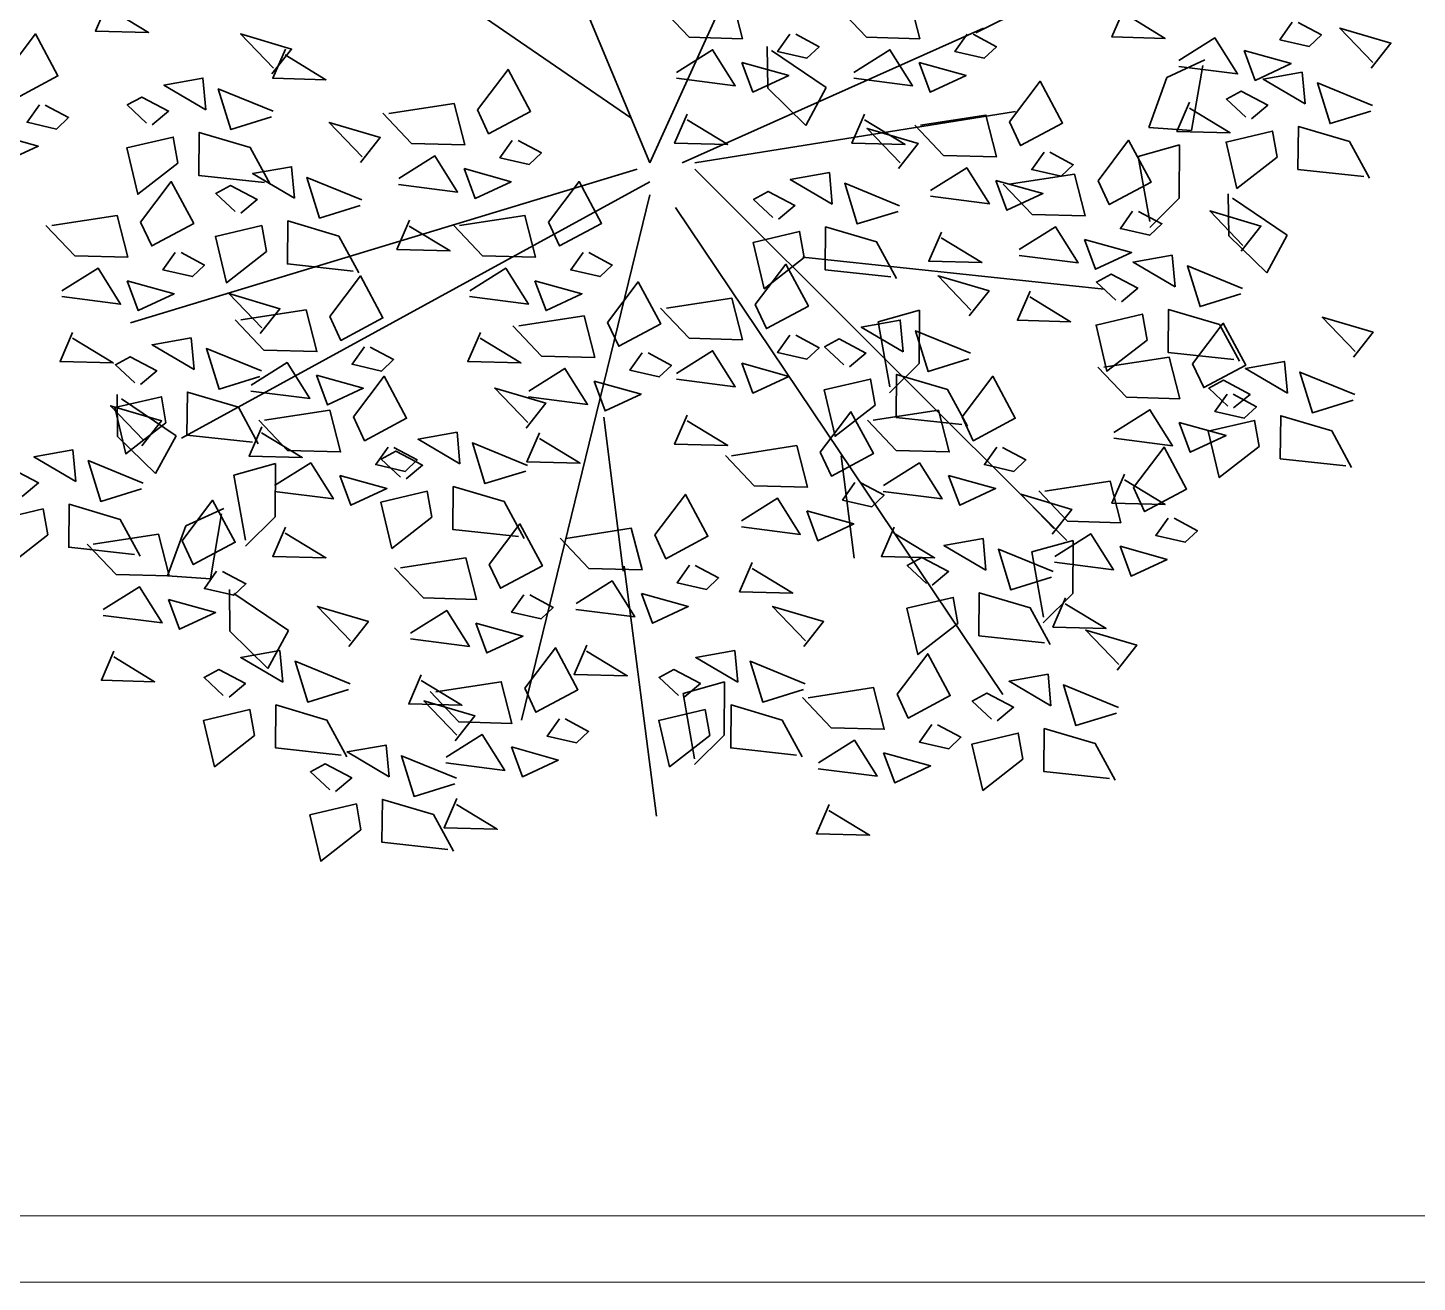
# Model space of a CAD drawing. Header units: millimetres. Extents: x 2667 to 2848, y -1 to 1765.
# Drawn here: x 2763.394 to 2766.538, y 1680.657 to 1683.496 of the extents above; entities that cross this region are included whole.
import ezdxf

# ---------------------------------------------------------------- set-up
doc = ezdxf.new("R2010")
doc.units = ezdxf.units.MM
doc.layers.add('L-shrub', color=74, linetype='Continuous', lineweight=35)
doc.layers.add('MURATURA_sezioni', color=5, linetype='Continuous', lineweight=18)
doc.layers.add('L-tree', color=102, linetype='Continuous')

# ---------------------------------------------------------------- blocks, each defined once
blk = doc.blocks.new('flower shrub 2')
at = {"layer": 'L-shrub', "color": 201}
for p, q in [((45.73, 28.33), (45.58, 42.95)), ((47.06, 41.5), (66.19, 28.51)), ((185.43, 32.08), (198.67, 38.26)), ((197.96, 36.32), (194.06, 13.53)), ((179.06, 14.59), (185.43, 32.08)), ((59.02, 15.29), (45.73, 28.33)), ((66.19, 28.51), (59.02, 15.29)), ((194.06, 13.53), (179.06, 14.59)), ((175.38, 4.39), (189.86, 8.47)), ((189.86, 8.47), (189.78, -10.15)), ((179.42, -18.38), (175.38, 4.39)), ((207.07, -23.32), (206.92, -8.7)), ((189.78, -10.15), (179.41, -20.45)), ((208.4, -10.15), (227.53, -23.13)), ((220.36, -36.35), (207.07, -23.32)), ((227.53, -23.13), (220.36, -36.35)), ((84.36, -53.46), (98.84, -49.38)), ((88.41, -76.23), (84.36, -53.46)), ((98.84, -49.38), (98.77, -68)), ((98.77, -68), (88.4, -78.3)), ((-181.81, -93.56), (-181.96, -78.94)), ((-180.48, -80.39), (-161.34, -93.38)), ((-168.52, -106.6), (-181.81, -93.56)), ((-161.34, -93.38), (-168.52, -106.6)), ((-141.1, -107.17), (-126.62, -103.09)), ((-126.62, -103.09), (-126.7, -121.71)), ((-137.06, -129.94), (-141.1, -107.17)), ((-157.94, -124.93), (-144.7, -118.75)), ((-145.41, -120.69), (-149.31, -143.48)), ((-164.31, -142.42), (-157.94, -124.93)), ((-126.7, -121.71), (-137.07, -132.01)), ((138.15, -134.03), (152.62, -129.95)), ((152.62, -129.95), (152.55, -148.57)), ((142.19, -156.8), (138.15, -134.03)), ((-149.31, -143.48), (-164.31, -142.42)), ((-142.51, -161.74), (-142.65, -147.12)), ((-141.18, -148.57), (-122.04, -161.55)), ((152.55, -148.57), (142.18, -158.87)), ((-129.22, -174.77), (-142.51, -161.74)), ((-122.04, -161.55), (-129.22, -174.77)), ((16.1, -183.61), (30.58, -179.53)), ((30.58, -179.53), (30.51, -198.15)), ((20.14, -206.38), (16.1, -183.61)), ((30.51, -198.15), (20.14, -208.45))]:
    blk.add_line(p, q, dxfattribs=at)
at = {"layer": 'L-shrub', "color": 32}
for points in [[(4.49, 2.24), (58.38, 121.09)], [(-2.25, 17.94), (-145.94, 116.61)], [(4.49, 2.24), (-40.41, 109.88)], [(118.58, 47.68), (190.43, 83.56)], [(15.72, 2.24), (121.24, 49.33)], [(20.21, 2.24), (132.47, 20.18)], [(0, 0), (-177.37, -53.82)], [(20.21, 0), (150.43, -130.06)], [(4.49, -4.48), (-159.41, -94.18)], [(4.49, -8.97), (-40.41, -192.85)], [(13.47, -13.45), (127.98, -183.88)], [(57.96, -30.81), (163.48, -42.02)], [(-4.91, -140.69), (-11.65, -86.87)], [(-4.49, -139.03), (6.74, -226.49)]]:
    blk.add_lwpolyline(points, dxfattribs=at)
at = {"layer": 'L-shrub', "color": 98}
for points in [[(-185.17, 58.54), (-189.58, 48.32), (-170.97, 47.82), (-185.22, 56.47)], [(-221.35, 33.12), (-210.62, 47.29), (-202.74, 32.61), (-217.44, 24.74), (-221.35, 33.12)], [(-55.87, 20.72), (-45.14, 34.9), (-37.26, 20.22), (-51.96, 12.35), (-55.87, 20.72)], [(-150.93, 20.75), (-151.97, 31.83), (-165.63, 29.41), (-150.93, 20.75)], [(-127.94, 18.26), (-142.19, 13.86), (-146.61, 28.09), (-127.36, 20.24)], [(-209.22, 22.46), (-213.52, 16.37), (-203.24, 14.03), (-198.99, 18.05), (-207.15, 22.4)], [(-96.78, 2.31), (-89.88, 11.04), (-107.73, 16.33), (-96.19, 4.29)], [(-226.04, 12.58), (-222.18, 2.14), (-209.61, 8), (-226.04, 12.58)], [(-43.74, 10.06), (-48.04, 3.98), (-37.76, 1.63), (-33.51, 5.65), (-41.67, 10)], [(-119.91, -10.23), (-120.94, 0.84), (-134.6, -1.58), (-119.91, -10.23)], [(-83.42, -3.34), (-70.79, 4.59), (-62.85, -8.02), (-83.47, -5.4)], [(-96.92, -12.73), (-111.16, -17.13), (-115.58, -2.9), (-96.33, -10.75)], [(-138.71, -15.44), (-132.98, -10.67), (-142.31, -5.76), (-147.45, -8.55), (-140.69, -14.86)], [(-204.84, -19.76), (-181.99, -16.24), (-178.24, -30.81), (-196.85, -30.31), (-206.91, -19.7)], [(-79.67, -17.9), (-84.09, -28.12), (-65.48, -28.62), (-79.73, -19.97)], [(-129.74, -28.87), (-143.76, -39.8), (-147.59, -23.59), (-131.36, -19.77), (-129.74, -28.87)], [(58.5, -30.94), (44.48, -41.87), (40.65, -25.65), (56.88, -21.84), (58.5, -30.94)], [(-161.65, -29.19), (-165.95, -35.28), (-155.67, -37.62), (-151.42, -33.6), (-159.58, -29.25)], [(-201.32, -42.59), (-188.69, -34.66), (-180.76, -47.28), (-201.38, -44.65)], [(-178.47, -39.07), (-174.61, -49.51), (-162.04, -43.65), (-178.47, -39.07)], [(-131.94, -57.6), (-125.04, -48.87), (-142.9, -43.59), (-131.36, -55.62)], [(-138.65, -52.81), (-115.8, -49.3), (-112.05, -63.87), (-130.66, -63.36), (-140.72, -52.76)], [(-41.43, -54.88), (-18.58, -51.36), (-14.83, -65.93), (-33.44, -65.43), (-43.5, -54.82)], [(-197.58, -57.16), (-201.99, -67.37), (-183.38, -67.87), (-197.63, -59.22)], [(-54.85, -57.16), (-59.27, -67.37), (-40.66, -67.87), (-54.91, -59.22)], [(-155.07, -70.15), (-156.11, -59.07), (-169.77, -61.49), (-155.07, -70.15)], [(-132.08, -72.64), (-146.33, -77.04), (-150.74, -62.81), (-131.49, -70.66)], [(-173.87, -75.36), (-168.14, -70.59), (-177.47, -65.67), (-182.61, -68.46), (-175.85, -74.77)], [(-135.13, -75.64), (-122.5, -67.72), (-114.56, -80.33), (-135.19, -77.71)], [(13.8, -71.51), (26.43, -63.59), (34.37, -76.2), (13.74, -73.58)], [(-112.27, -72.13), (-108.42, -82.56), (-95.84, -76.7), (-112.27, -72.13)], [(-99.31, -86.71), (-88.58, -72.53), (-80.7, -87.21), (-95.39, -95.08), (-99.31, -86.71)], [(-37.91, -77.71), (-25.28, -69.78), (-17.35, -82.4), (-37.97, -79.77)], [(-38.86, -90.66), (-31.96, -81.92), (-49.81, -76.64), (-38.27, -88.67)], [(-15.06, -74.19), (-11.2, -84.63), (1.38, -78.77), (-15.06, -74.19)], [(83.32, -82.58), (69.3, -93.52), (65.47, -77.3), (81.7, -73.49), (83.32, -82.58)], [(-164.9, -88.78), (-178.92, -99.72), (-182.75, -83.5), (-166.52, -79.68), (-164.9, -88.78)], [(-134.56, -95.61), (-157.55, -93.11), (-157.42, -78.07), (-139.56, -83.35), (-132.58, -96.19)], [(-173.31, -96.85), (-166.41, -88.12), (-184.27, -82.84), (-172.73, -94.87)], [(-130.38, -87.94), (-107.52, -84.42), (-103.78, -98.99), (-122.39, -98.48), (-132.45, -87.88)], [(248.11, -103.87), (225.12, -101.38), (225.26, -86.33), (243.11, -91.62), (250.09, -104.46)], [(-131.39, -90.21), (-135.8, -100.43), (-117.19, -100.93), (-131.44, -92.28)], [(-34.17, -92.28), (-38.58, -102.49), (-19.97, -102.99), (-34.22, -94.34)], [(-39, -105.7), (-53.24, -110.1), (-57.66, -95.86), (-38.41, -103.72)], [(-196.44, -109.4), (-197.48, -98.32), (-211.14, -100.74), (-196.44, -109.4)], [(-173.45, -111.89), (-187.7, -116.3), (-192.11, -102.06), (-172.86, -109.91)], [(-87.18, -97.37), (-91.48, -103.45), (-81.2, -105.8), (-76.95, -101.78), (-85.11, -97.42)], [(-80.79, -108.41), (-75.06, -103.64), (-84.39, -98.73), (-89.53, -101.51), (-82.77, -107.82)], [(71.43, -100.32), (75.92, -136.2)], [(173.73, -111.5), (184.46, -97.32), (192.34, -112), (177.65, -119.87), (173.73, -111.5)], [(-215.24, -114.61), (-209.51, -109.84), (-218.84, -104.92), (-223.98, -107.71), (-217.22, -114.02)], [(-126.86, -110.76), (-114.23, -102.84), (-106.29, -115.45), (-126.91, -112.83)], [(86.2, -110.76), (98.83, -102.84), (106.76, -115.45), (86.14, -112.83)], [(-104, -107.25), (-100.14, -117.69), (-87.57, -111.82), (-104, -107.25)], [(-41.48, -128.66), (-64.47, -126.17), (-64.33, -111.13), (-46.48, -116.41), (-39.5, -129.25)], [(76.23, -109.76), (71.93, -115.85), (82.21, -118.19), (86.46, -114.17), (78.3, -109.82)], [(109.05, -107.25), (112.91, -117.69), (125.48, -111.82), (109.05, -107.25)], [(-159.29, -130.09), (-148.56, -115.91), (-140.68, -130.59), (-155.38, -138.46), (-159.29, -130.09)], [(-71.82, -121.84), (-85.84, -132.77), (-89.67, -116.56), (-73.44, -112.74), (-71.82, -121.84)], [(36.55, -123.16), (49.18, -115.23), (57.12, -127.85), (36.5, -125.22)], [(-206.27, -128.04), (-220.29, -138.97), (-224.12, -122.75), (-207.89, -118.94), (-206.27, -128.04)], [(-175.93, -134.86), (-198.92, -132.36), (-198.79, -117.32), (-180.93, -122.61), (-173.95, -135.45)], [(-24.89, -129.25), (-2.03, -125.74), (1.72, -140.31), (-16.89, -139.8), (-26.95, -129.2)], [(89.94, -125.33), (85.53, -135.55), (104.14, -136.05), (89.89, -127.4)], [(185.86, -122.16), (181.56, -128.24), (191.84, -130.59), (196.09, -126.57), (187.93, -122.22)], [(-190.37, -131.32), (-167.51, -127.8), (-163.76, -142.37), (-182.37, -141.87), (-192.43, -131.26)], [(122.11, -140.39), (121.07, -129.31), (107.41, -131.73), (122.11, -140.39)], [(-82.8, -139.58), (-59.95, -136.07), (-56.2, -150.64), (-74.81, -150.13), (-84.87, -139.53)], [(103.31, -145.6), (109.03, -140.83), (99.7, -135.91), (94.56, -138.7), (101.33, -145.01)], [(169.04, -132.04), (172.9, -142.48), (185.47, -136.62), (169.04, -132.04)], [(-147.17, -140.75), (-151.47, -146.84), (-141.19, -149.18), (-136.94, -145.16), (-145.1, -140.81)], [(18.31, -138.69), (14.01, -144.77), (24.29, -147.12), (28.54, -143.1), (20.38, -138.74)], [(-21.36, -152.08), (-8.73, -144.16), (-0.8, -156.77), (-21.42, -154.15)], [(-186.84, -154.15), (-174.21, -146.22), (-166.28, -158.84), (-186.9, -156.21)], [(-163.99, -150.63), (-160.13, -161.07), (-147.56, -155.21), (-163.99, -150.63)], [(-39.6, -149.02), (-43.91, -155.1), (-33.62, -157.44), (-29.38, -153.43), (-37.54, -149.07)], [(-100.92, -167.09), (-94.02, -158.36), (-111.87, -153.08), (-100.33, -165.11)], [(-79.28, -162.41), (-66.65, -154.49), (-58.72, -167.1), (-79.34, -164.48)], [(-56.42, -158.9), (-52.57, -169.33), (-39.99, -163.47), (-56.42, -158.9)], [(-183.1, -168.72), (-187.51, -178.93), (-168.9, -179.43), (-183.15, -170.78)], [(-124.04, -179.64), (-125.08, -168.56), (-138.74, -170.98), (-124.04, -179.64)], [(-39.32, -181.74), (-28.59, -167.56), (-20.71, -182.24), (-35.41, -190.11), (-39.32, -181.74)], [(-17.62, -166.65), (-22.03, -176.87), (-3.42, -177.37), (-17.67, -168.72)], [(35.23, -179.64), (34.2, -168.56), (20.54, -170.98), (35.23, -179.64)], [(-101.05, -182.14), (-115.3, -186.54), (-119.71, -172.3), (-100.47, -180.15)], [(58.22, -182.14), (43.98, -186.54), (39.56, -172.3), (58.81, -180.15)], [(-142.84, -184.85), (-137.12, -180.08), (-146.45, -175.17), (-151.59, -177.95), (-144.83, -184.26)], [(-70.39, -182.97), (-47.54, -179.45), (-43.79, -194.02), (-62.4, -193.52), (-72.46, -182.91)], [(59.92, -185.03), (82.78, -181.52), (86.52, -196.09), (67.91, -195.58), (57.85, -184.98)], [(126.06, -193.11), (131.79, -188.35), (122.46, -183.43), (117.32, -186.22), (124.08, -192.53)], [(167.85, -190.4), (153.61, -194.8), (149.19, -180.57), (168.44, -188.42)], [(-133.87, -198.28), (-147.89, -209.21), (-151.72, -192.99), (-135.49, -189.18), (-133.87, -198.28)], [(-103.53, -205.1), (-126.52, -202.61), (-126.39, -187.57), (-108.54, -192.85), (-101.55, -205.69)], [(25.4, -198.28), (11.38, -209.21), (7.55, -192.99), (23.78, -189.18), (25.4, -198.28)], [(55.74, -205.1), (32.75, -202.61), (32.89, -187.57), (50.74, -192.85), (57.72, -205.69)], [(-27.19, -192.4), (-31.5, -198.49), (-21.21, -200.83), (-16.97, -196.81), (-25.13, -192.46)], [(103.12, -194.47), (98.82, -200.55), (109.1, -202.9), (113.35, -198.88), (105.19, -194.52)], [(135.03, -206.54), (121.01, -217.47), (117.18, -201.26), (133.41, -197.44), (135.03, -206.54)], [(165.37, -213.36), (142.38, -210.87), (142.52, -195.83), (160.37, -201.11), (167.35, -213.95)], [(-86.81, -212.7), (-87.85, -201.62), (-101.51, -204.04), (-86.81, -212.7)], [(-44.01, -202.28), (-40.16, -212.72), (-27.58, -206.86), (-44.01, -202.28)], [(63.44, -207.86), (76.07, -199.94), (84.01, -212.55), (63.39, -209.93)], [(-105.61, -217.91), (-99.88, -213.14), (-109.21, -208.22), (-114.35, -211.01), (-107.59, -217.32)], [(-63.82, -215.19), (-78.07, -219.59), (-82.48, -205.36), (-63.23, -213.21)], [(86.3, -204.35), (90.16, -214.78), (102.73, -208.92), (86.3, -204.35)], [(-96.64, -231.33), (-110.66, -242.26), (-114.49, -226.05), (-98.26, -222.23), (-96.64, -231.33)], [(-66.3, -238.16), (-89.29, -235.66), (-89.16, -220.62), (-71.3, -225.9), (-64.32, -238.74)], [(-63.13, -220.37), (-67.54, -230.58), (-48.93, -231.08), (-63.18, -222.43)], [(67.19, -222.43), (62.78, -232.65), (81.39, -233.15), (67.13, -224.5)]]:
    blk.add_lwpolyline(points, dxfattribs=at)
at = {"layer": 'L-shrub', "color": 92}
for points in [[(10.28, 56.68), (33.14, 60.2), (36.88, 45.63), (18.27, 46.13), (8.21, 56.74)], [(72.33, 56.68), (95.19, 60.2), (98.94, 45.63), (80.33, 46.13), (70.27, 56.74)], [(170.61, 56.47), (166.2, 46.26), (184.81, 45.75), (170.56, 54.41)], [(229.3, 51.38), (225, 45.3), (235.28, 42.95), (239.53, 46.97), (231.37, 51.32)], [(256.93, 35.37), (263.83, 44.1), (245.98, 49.38), (257.52, 37.35)], [(115.53, 47.25), (111.23, 41.16), (121.51, 38.82), (125.76, 42.84), (117.6, 47.19)], [(189.62, 37.98), (202.25, 45.91), (210.19, 33.29), (189.57, 35.92)], [(13.8, 33.85), (26.43, 41.78), (34.37, 29.16), (13.74, 31.79)], [(75.86, 33.85), (88.48, 41.78), (96.42, 29.16), (75.8, 31.79)], [(212.48, 41.5), (216.34, 31.06), (228.91, 36.92), (212.48, 41.5)], [(98.71, 37.37), (102.57, 26.93), (115.14, 32.79), (98.71, 37.37)], [(130.3, 16.59), (141.02, 30.77), (148.91, 16.09), (134.21, 8.22), (130.3, 16.59)], [(233.81, 22.82), (232.77, 33.9), (219.11, 31.48), (233.81, 22.82)], [(256.8, 20.33), (242.55, 15.92), (238.13, 30.16), (257.38, 22.31)], [(-169.73, 15.55), (-164.01, 20.31), (-173.34, 25.23), (-178.48, 22.44), (-171.72, 16.13)], [(215.01, 17.61), (220.73, 22.38), (211.4, 27.3), (206.26, 24.51), (213.02, 18.2)], [(-86.94, 19.49), (-64.08, 23.01), (-60.34, 8.44), (-78.95, 8.94), (-89.01, 19.55)], [(193.37, 23.42), (188.95, 13.2), (207.56, 12.7), (193.31, 21.35)], [(17.55, 19.28), (13.13, 9.07), (31.74, 8.57), (17.49, 17.22)], [(79.6, 19.28), (75.19, 9.07), (93.8, 8.57), (79.54, 17.22)], [(99.22, 15.36), (122.08, 18.88), (125.83, 4.31), (107.22, 4.81), (97.16, 15.42)], [(254.32, -2.64), (231.32, -0.14), (231.46, 14.9), (249.31, 9.61), (256.3, -3.23)], [(-130.42, -4.7), (-153.42, -2.21), (-153.28, 12.83), (-135.43, 7.55), (-128.44, -5.29)], [(91.45, 0.25), (98.35, 8.98), (80.5, 14.26), (92.04, 2.23)], [(161.32, -4.07), (172.05, 10.11), (179.93, -4.57), (165.24, -12.44), (161.32, -4.07)], [(223.98, 4.18), (209.96, -6.75), (206.13, 9.47), (222.35, 13.28), (223.98, 4.18)], [(142.42, 5.93), (138.12, -0.16), (148.4, -2.5), (152.65, 1.52), (144.49, 5.87)], [(-60.56, 0.18), (-56.71, -10.26), (-44.13, -4.4), (-60.56, 0.18)], [(102.75, -7.47), (115.38, 0.46), (123.31, -12.16), (102.69, -9.53)], [(-31.05, -18.53), (-20.32, -4.35), (-12.44, -19.03), (-27.13, -26.9), (-31.05, -18.53)], [(68.33, -12.3), (67.29, -1.22), (53.63, -3.64), (68.33, -12.3)], [(125.6, -3.95), (129.46, -14.39), (142.03, -8.53), (125.6, -3.95)], [(130.25, -5.3), (153.11, -1.78), (156.85, -16.35), (138.24, -15.85), (128.18, -5.24)], [(49.53, -17.51), (55.25, -12.74), (45.92, -7.82), (40.78, -10.61), (47.54, -16.92)], [(91.32, -14.79), (77.07, -19.2), (72.66, -4.96), (91.9, -12.81)], [(-99.4, -35.69), (-122.39, -33.2), (-122.25, -18.16), (-104.4, -23.44), (-97.41, -36.28)], [(-62.12, -19.76), (-39.26, -16.24), (-35.52, -30.81), (-54.13, -30.31), (-64.19, -19.7)], [(173.45, -14.73), (169.15, -20.81), (179.43, -23.16), (183.68, -19.14), (175.52, -14.79)], [(211.43, -28.68), (218.32, -19.95), (200.47, -14.66), (212.01, -26.7)], [(88.84, -37.76), (65.84, -35.27), (65.98, -20.22), (83.83, -25.51), (90.82, -38.35)], [(106.49, -22.04), (102.08, -32.25), (120.69, -32.75), (106.44, -24.1)], [(133.77, -28.13), (146.4, -20.2), (154.34, -32.82), (133.72, -30.19)], [(156.63, -24.61), (160.49, -35.05), (173.06, -29.19), (156.63, -24.61)], [(-18.92, -29.19), (-23.22, -35.28), (-12.94, -37.62), (-8.69, -33.6), (-16.85, -29.25)], [(41.35, -47.45), (52.08, -33.28), (59.96, -47.96), (45.26, -55.83), (41.35, -47.45)], [(188.3, -41.22), (187.26, -30.14), (173.6, -32.57), (188.3, -41.22)], [(211.29, -43.72), (197.04, -48.12), (192.63, -33.89), (211.88, -41.74)], [(-107.58, -51.59), (-96.85, -37.41), (-88.97, -52.09), (-103.67, -59.96), (-107.58, -51.59)], [(-58.6, -42.59), (-45.97, -34.66), (-38.03, -47.28), (-58.65, -44.65)], [(169.5, -46.43), (175.23, -41.66), (165.89, -36.75), (160.76, -39.54), (167.52, -45.85)], [(-35.74, -39.07), (-31.88, -49.51), (-19.31, -43.65), (-35.74, -39.07)], [(-10.36, -53.65), (0.37, -39.48), (8.25, -54.15), (-6.45, -62.02), (-10.36, -53.65)], [(137.52, -42.69), (133.1, -52.91), (151.71, -53.41), (137.46, -44.76)], [(10.28, -48.68), (33.14, -45.17), (36.88, -59.73), (18.27, -59.23), (8.21, -48.63)], [(93.15, -63.95), (92.11, -52.87), (78.45, -55.29), (93.15, -63.95)], [(178.47, -59.86), (164.45, -70.79), (160.62, -54.58), (176.85, -50.76), (178.47, -59.86)], [(208.81, -66.68), (185.82, -64.19), (185.95, -49.15), (203.81, -54.43), (210.79, -67.27)], [(250.73, -65.86), (257.63, -57.13), (239.78, -51.85), (251.31, -63.88)], [(53.48, -58.12), (49.18, -64.2), (59.46, -66.54), (63.71, -62.52), (55.55, -58.17)], [(194.42, -68.11), (205.15, -53.94), (213.03, -68.62), (198.33, -76.49), (194.42, -68.11)], [(-95.45, -62.25), (-99.76, -68.33), (-89.47, -70.68), (-85.23, -66.66), (-93.39, -62.3)], [(74.35, -69.16), (80.08, -64.39), (70.74, -59.47), (65.6, -62.26), (72.37, -68.57)], [(36.66, -67.99), (40.51, -78.43), (53.09, -72.57), (36.66, -67.99)], [(163.35, -69.34), (186.2, -65.83), (189.95, -80.39), (171.34, -79.89), (161.28, -69.29)], [(227.6, -78.41), (226.56, -67.33), (212.91, -69.75), (227.6, -78.41)], [(113.66, -89.41), (90.67, -86.91), (90.8, -71.87), (108.65, -77.16), (115.64, -90)], [(113.75, -86.71), (124.48, -72.53), (132.36, -87.21), (117.66, -95.08), (113.75, -86.71)], [(250.59, -80.9), (236.35, -85.31), (231.93, -71.07), (251.18, -78.92)], [(208.8, -83.62), (214.53, -78.85), (205.2, -73.93), (200.06, -76.72), (206.82, -83.03)], [(206.55, -78.77), (202.24, -84.86), (212.53, -87.2), (216.77, -83.18), (208.61, -78.83)], [(64.1, -99.1), (74.83, -84.93), (82.71, -99.61), (68.02, -107.48), (64.1, -99.1)], [(82.68, -87.94), (105.53, -84.42), (109.28, -98.99), (90.67, -98.48), (80.61, -87.88)], [(166.87, -92.17), (179.5, -84.24), (187.44, -96.86), (166.81, -94.24)], [(-61.99, -103.2), (-63.02, -92.12), (-76.68, -94.54), (-61.99, -103.2)], [(189.73, -88.65), (193.58, -99.09), (206.16, -93.23), (189.73, -88.65)], [(33.03, -100.33), (55.89, -96.81), (59.63, -111.38), (41.02, -110.88), (30.96, -100.28)], [(125.88, -97.37), (121.57, -103.45), (131.86, -105.8), (136.1, -101.78), (127.94, -97.42)], [(170.61, -106.74), (166.2, -116.95), (184.81, -117.46), (170.56, -108.8)], [(142.66, -112.73), (165.52, -109.21), (169.26, -123.78), (150.65, -123.28), (140.59, -112.67)], [(6.19, -128.03), (16.91, -113.85), (24.8, -128.53), (10.1, -136.4), (6.19, -128.03)], [(145.23, -127.84), (152.13, -119.11), (134.28, -113.83), (145.82, -125.86)], [(59.41, -119.64), (63.27, -130.08), (75.84, -124.22), (59.41, -119.64)], [(-51.73, -138.36), (-41, -124.18), (-33.12, -138.86), (-47.82, -146.73), (-51.73, -138.36)], [(146.18, -135.56), (158.81, -127.63), (166.75, -140.24), (146.13, -137.62)], [(145.1, -142.88), (130.85, -147.29), (126.44, -133.05), (145.68, -140.9)], [(40.3, -137.73), (35.89, -147.94), (54.49, -148.44), (40.24, -139.79)], [(1.49, -148.57), (5.35, -159), (17.92, -153.14), (1.49, -148.57)], [(112.28, -159.02), (98.26, -169.96), (94.43, -153.74), (110.66, -149.93), (112.28, -159.02)], [(142.62, -165.85), (119.63, -163.35), (119.76, -148.31), (137.61, -153.6), (144.6, -166.44)], [(149.93, -150.12), (145.52, -160.34), (164.12, -160.84), (149.87, -152.19)], [(58.36, -167.09), (65.26, -158.36), (47.41, -153.08), (58.94, -165.11)], [(167.99, -175.36), (174.89, -166.63), (157.04, -161.34), (168.57, -173.38)], [(90.99, -183.81), (101.72, -169.63), (109.6, -184.31), (94.91, -192.18), (90.99, -183.81)], [(144.86, -187.9), (143.83, -176.83), (130.17, -179.25), (144.86, -187.9)]]:
    blk.add_lwpolyline(points, dxfattribs=at)
at = {"layer": 'L-shrub', "color": 201}
for points in [[(-127.81, 33.3), (-120.91, 42.03), (-138.76, 47.31), (-127.22, 35.28)], [(53.48, 47.25), (49.18, 41.16), (59.46, 38.82), (63.71, 42.84), (55.55, 47.19)], [(-123.11, 42.01), (-127.53, 31.79), (-108.92, 31.29), (-123.17, 39.94)], [(36.66, 37.37), (40.51, 26.93), (53.09, 32.79), (36.66, 37.37)], [(-160.76, 2.12), (-174.78, -8.81), (-178.61, 7.4), (-162.38, 11.22), (-160.76, 2.12)], [(-173.77, -18.53), (-163.04, -4.35), (-155.16, -19.03), (-169.86, -26.9), (-173.77, -18.53)], [(116.28, -51.4), (123.17, -42.67), (105.32, -37.39), (116.86, -49.42)], [(116.14, -66.44), (101.89, -70.85), (97.48, -56.61), (116.73, -64.46)], [(1.77, -64.31), (-2.54, -70.4), (7.75, -72.74), (11.99, -68.72), (3.83, -64.37)], [(17.55, -86.08), (13.13, -96.29), (31.74, -96.8), (17.49, -88.14)], [(217.77, -97.05), (203.75, -107.98), (199.92, -91.76), (216.15, -87.95), (217.77, -97.05)], [(-123.11, -125.33), (-127.53, -135.55), (-108.92, -136.05), (-123.17, -127.4)], [(-75.54, -176.98), (-79.95, -187.19), (-61.34, -187.7), (-75.59, -179.05)], [(16.43, -184.85), (22.16, -180.08), (12.83, -175.17), (7.69, -177.95), (14.45, -184.26)], [(-63.68, -200.15), (-56.78, -191.42), (-74.64, -186.14), (-63.1, -198.17)], [(-66.87, -205.8), (-54.24, -197.87), (-46.3, -210.49), (-66.93, -207.86)]]:
    blk.add_lwpolyline(points, dxfattribs=at)

msp = doc.modelspace()

# ---------------------------------------------------------------- linework, layer by layer
at = {"layer": 'MURATURA_sezioni'}
for points in [[(2687.4495, 1727.8136), (2687.4495, 1680.6571), (2824.4495, 1680.6571), (2824.4495, 1761.6571), (2687.4495, 1761.6571), (2687.4495, 1757.8677)], [(2687.5995, 1726.9707), (2687.5995, 1680.8071), (2824.2995, 1680.8071), (2824.2995, 1761.5071), (2687.5995, 1761.5071), (2687.5995, 1757.8377)]]:
    msp.add_lwpolyline(points, dxfattribs=at)

# ---------------------------------------------------------------- block references
at = {"layer": 'L-tree', "linetype": 'Continuous', "xscale": 0.006464851152792891, "yscale": 0.006464851152792891, "zscale": 0.006464851152792891}
msp.add_blockref('flower shrub 2', (2764.7731, 1683.1761), dxfattribs=at)

doc.saveas('drawing.dxf')
